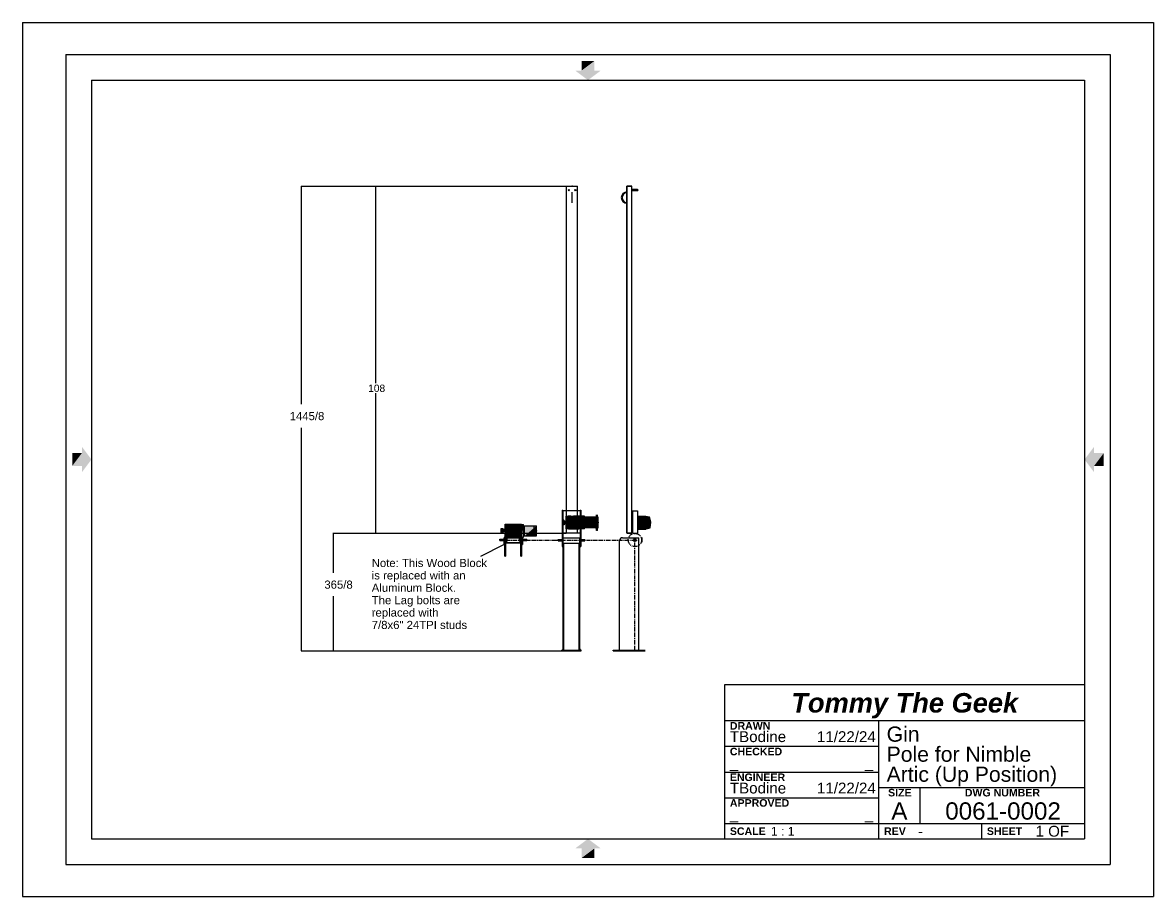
# Model space of a CAD drawing. Header units: inches. Extents: x -387 to 352, y -110 to 163.
# Drawn here: x -0.1 to 351.9, y -109.3 to 162.7 of the extents above; entities that cross this region are included whole.
import ezdxf

# ---------------------------------------------------------------- set-up
doc = ezdxf.new("R2010")
doc.units = ezdxf.units.IN
doc.header["$MEASUREMENT"] = 0
doc.linetypes.add('CENTER', pattern=[2, 1.25, -0.25, 0.25, -0.25])
doc.linetypes.add('PHANTOM', pattern=[2.5, 1.25, -0.25, 0.25, -0.25, 0.25, -0.25])
for name, color, linetype in [('bolts', 7, 'CONTINUOUS'), ('Border', 7, 'CONTINUOUS'), ('default', 7, 'CONTINUOUS'), ('Dim', 7, 'CONTINUOUS'), ('Lumber', 7, 'CONTINUOUS'), ('Steel', 7, 'CONTINUOUS'), ('Tabernacle', 7, 'CONTINUOUS'), ('winch', 7, 'CONTINUOUS')]:
    doc.layers.add(name, color=color, linetype=linetype)
doc.styles.add('Arial', font='arial.ttf')
doc.styles.add('Arial_Bold', font='arialbd.ttf')
doc.styles.add('Arial_Bold_Italic', font='arialbi.ttf')

# ---------------------------------------------------------------- blocks, each defined once
blk = doc.blocks.new('pole')
at = {"layer": 'bolts', "color": 5}
for p, q in [((52.625, -3.572972), (52.625, -1.757792)), ((53, -3.572972), (53, -1.757792))]:
    blk.add_line(p, q, dxfattribs=at)
for centre, radius, start, end in [((50.5, -0.244888), 1.732305, 0, 180), ((50.5, -0.244888), 1.5, 0, 180), ((52.8125, -3.572972), 0.1875, 180, 0)]:
    blk.add_arc(centre, radius, start, end, dxfattribs=at)
at = {"layer": 'bolts', "color": 1}
blk.add_point((54, -1.00134), dxfattribs=at)
at = {"layer": 'Lumber', "color": 30}
for p, q in [((-54, -1.744888), (-54, -0.244888)), ((-54, -0.244888), (54, -0.244888)), ((-54, -1.757792), (54, -1.757792)), ((54, -1.757792), (54, -0.244888))]:
    blk.add_line(p, q, dxfattribs=at)
blk = doc.blocks.new('Group5')
at = {"layer": 'winch', "color": 1}
for p, q in [((-1.754211, 1.707472), (-2.010381, 0.557997)), ((-2.010381, 0.557997), (-1.999243, -1.97531)), ((-0.194912, 2.09807), (-1.754211, 1.707472)), ((1.564867, 1.886031), (-0.194912, 2.09807)), ((1.921278, 0.647277), (1.564867, 1.886031)), ((1.932416, 0.513357), (1.921278, 0.647277)), ((2.010381, -1.96415), (1.932416, 0.513357)), ((-1.999243, -1.97531), (-1.910141, -2.09807)), ((-1.910141, -2.09807), (1.754211, -2.08691)), ((1.754211, -2.08691), (1.976968, -2.05343)), ((1.976968, -2.05343), (2.010381, -1.96415))]:
    blk.add_line(p, q, dxfattribs=at)
at = {"layer": 'winch'}
for radius in [0.73359, 0.276049]:
    blk.add_circle((-0.161499, 0.111599), radius, dxfattribs=at)
at = {"layer": 'winch', "color": 1}
blk.add_circle((-0.161499, 0.111599), 0.732056, dxfattribs=at)
at = {"layer": 'winch', "color": 9}
for points in [[(-2.010381, 0.557997), (-1.754211, 1.707472), (-1.999243, -1.97531), (-0.194912, 2.09807)], [(-1.999243, -1.97531), (-0.194912, 2.09807), (-1.910141, -2.09807), (1.564867, 1.886031)], [(-1.910141, -2.09807), (1.564867, 1.886031), (2.010381, -1.96415), (1.921278, 0.647277)]]:
    blk.add_solid(points, dxfattribs=at)
blk = doc.blocks.new('Group7')
at = {"layer": 'winch'}
for p, q in [((-5.5, 0.83), (-5.01, 0.83)), ((-5.5, -0.53), (-5.5, 0.83)), ((-5.01, 0.15), (-5.01, 0.83)), ((-5.01, -0.53), (-5.01, 0.15)), ((-4.48, 0.15), (-4.48, 0.53)), ((-4.48, 0.53), (-4.34, 0.53)), ((-4.48, 0.15), (-4.48, 0.43)), ((-4.48, -0.13), (-4.48, 0.15)), ((-4.48, -0.23), (-4.48, 0.15)), ((-5.5, -0.53), (-5.01, -0.53)), ((-4.48, -0.23), (-4.34, -0.23))]:
    blk.add_line(p, q, dxfattribs=at)
at = {"layer": 'winch', "color": 1}
for p, q in [((-4.31, 2.11), (-3.96, 2.11)), ((-4.31, -1.99), (-4.31, 2.11)), ((-3.96, -1.91), (-3.96, 2.11)), ((-3.96, -1.91), (-3.96, 2.09)), ((-3.88, -1.91), (-3.88, 2.09)), ((-3.88, 2.09), (-3.72, 2.09)), ((-3.72, -1.91), (-3.72, 2.09)), ((-0.64, 2), (-0.54, 2)), ((-0.54, -1.83), (-0.54, 2)), ((-0.43, -1.83), (-0.43, 2)), ((-0.4, -1.91), (-0.4, 2.09)), ((-0.4, 2.09), (0.77, 2.09)), ((0.77, 1.76), (0.77, 2.09)), ((0.77, 2.04), (1.4, 2.04)), ((0.77, 1.51), (0.77, 2.04)), ((1.37, 1.65), (5.5, 1.65)), ((1.4, 1.65), (1.4, 2.04)), ((1.4, -1.47), (1.4, 1.65)), ((1.8, -1.47), (1.8, 1.65)), ((4.75, -1.47), (4.75, 1.65)), ((4.83, 0.08), (4.97, 0.34)), ((4.98, -0.17), (4.83, 0.08)), ((4.97, 0.34), (5.26, 0.35)), ((5.26, 0.35), (5.42, 0.09)), ((5.42, 0.09), (5.27, -0.16)), ((5.5, -1.47), (5.5, 1.65)), ((-4.19, -2.11), (0.73, -2.11)), ((-3.96, -1.91), (-0.4, -1.91)), ((-3.88, -1.91), (-3.72, -1.91)), ((-0.4, -1.91), (0.77, -1.91)), ((0.73, -2.11), (0.73, -1.91)), ((0.77, -1.86), (0.77, -0.84)), ((0.77, -1.91), (0.77, -1.72)), ((0.77, -1.86), (1.4, -1.86)), ((1.37, -1.47), (5.5, -1.47)), ((1.4, -1.86), (1.4, -1.47)), ((5.27, -0.16), (4.98, -0.17))]:
    blk.add_line(p, q, dxfattribs=at)
at = {"layer": 'winch', "color": 9}
for p, q in [((-3.64, 2), (-3.54, -1.84)), ((-3.54, 2), (-3.44, -1.84)), ((-3.44, 2), (-3.34, -1.84)), ((-3.34, 2), (-3.24, -1.84)), ((-3.24, 2), (-3.14, -1.84)), ((-3.14, 2), (-3.04, -1.84)), ((-3.04, 2), (-2.94, -1.84)), ((-2.94, 2), (-2.84, -1.84)), ((-2.84, 2), (-2.74, -1.84)), ((-2.74, 2), (-2.64, -1.84)), ((-2.64, 2), (-2.54, -1.84)), ((-2.54, 2), (-2.44, -1.84)), ((-2.44, 2), (-2.34, -1.84)), ((-2.34, 2), (-2.24, -1.84)), ((-2.24, 2), (-2.14, -1.84)), ((-2.14, 2), (-2.04, -1.84)), ((-2.04, 2), (-1.94, -1.84)), ((-1.94, 2), (-1.84, -1.84)), ((-1.84, 2), (-1.74, -1.84)), ((-1.74, 2), (-1.64, -1.84)), ((-1.64, 2), (-1.54, -1.84)), ((-1.54, 2), (-1.44, -1.84)), ((-1.44, 2), (-1.34, -1.84)), ((-1.34, 2), (-1.24, -1.84)), ((-1.24, 2), (-1.14, -1.84)), ((-1.14, 2), (-1.04, -1.84)), ((-1.04, 2), (-0.94, -1.84)), ((-0.94, 2), (-0.84, -1.84)), ((-0.84, 2), (-0.74, -1.84)), ((-0.74, 2), (-0.64, -1.84)), ((-0.64, 2), (-0.54, -1.84))]:
    blk.add_line(p, q, dxfattribs=at)
at = {"layer": 'winch'}
blk.add_circle((5.12, 0.09), 0.116, dxfattribs=at)
at = {"layer": 'winch', "color": 9}
for centre, start, end in [((-3.69, 2), 0, 129.4446), ((-3.59, 2), 0, 180), ((-3.49, 2), 0, 180), ((-3.39, 2), 0, 180), ((-3.29, 2), 0, 180), ((-3.19, 2), 0, 180), ((-3.09, 2), 0, 180), ((-2.99, 2), 0, 180), ((-2.89, 2), 0, 180), ((-2.79, 2), 0, 180), ((-2.69, 2), 0, 180), ((-2.59, 2), 0, 180), ((-2.49, 2), 0, 180), ((-2.39, 2), 0, 180), ((-2.29, 2), 0, 180), ((-2.19, 2), 0, 180), ((-2.09, 2), 0, 180), ((-1.99, 2), 0, 180), ((-1.89, 2), 0, 180), ((-1.79, 2), 0, 180), ((-1.69, 2), 0, 180), ((-1.59, 2), 0, 180), ((-1.49, 2), 0, 180), ((-1.39, 2), 0, 180), ((-1.29, 2), 0, 180), ((-1.19, 2), 0, 180), ((-1.09, 2), 0, 180), ((-0.99, 2), 0, 180), ((-0.89, 2), 0, 180), ((-0.79, 2), 0, 180), ((-0.69, 2), 0, 180), ((-3.59, -1.84), 180, 0), ((-3.49, -1.84), 180, 0), ((-3.39, -1.84), 180, 0), ((-3.29, -1.84), 180, 0), ((-3.19, -1.84), 180, 0), ((-3.09, -1.84), 180, 0), ((-2.99, -1.84), 180, 0), ((-2.89, -1.84), 180, 0), ((-2.79, -1.84), 180, 0), ((-2.69, -1.84), 180, 0), ((-2.59, -1.84), 180, 0), ((-2.49, -1.84), 180, 0), ((-2.39, -1.84), 180, 0), ((-2.29, -1.84), 180, 0), ((-2.19, -1.84), 180, 0), ((-2.09, -1.84), 180, 0), ((-1.99, -1.84), 180, 0), ((-1.89, -1.84), 180, 0), ((-1.79, -1.84), 180, 0), ((-1.69, -1.84), 180, 0), ((-1.59, -1.84), 180, 0), ((-1.49, -1.84), 180, 0), ((-1.39, -1.84), 180, 0), ((-1.29, -1.84), 180, 0), ((-1.19, -1.84), 180, 0), ((-1.09, -1.84), 180, 0), ((-0.99, -1.84), 180, 0), ((-0.89, -1.84), 180, 0), ((-0.79, -1.84), 180, 0), ((-0.69, -1.84), 180, 0), ((-0.59, -1.84), 180, 0)]:
    blk.add_arc(centre, 0.05, start, end, dxfattribs=at)
at = {"layer": 'winch', "color": 1}
for centre, radius, start, end in [((-0.48, 2), 0.0566, 0, 180), ((-4.19, -1.99), 0.125, 180, 270), ((-0.48, -1.84), 0.0566, 180, 0)]:
    blk.add_arc(centre, radius, start, end, dxfattribs=at)
at = {"layer": 'winch'}
for points, knots in [([(-4.48, 0.43), (-4.54, 0.42), (-4.8, 0.44), (-4.91, 0.69), (-5.01, 0.83)], [0, 0, 0, 0, 0.1977038, 0.7039773, 0.7039773, 0.7039773, 0.7039773]), ([(-4.48, -0.13), (-4.54, -0.12), (-4.8, -0.14), (-4.91, -0.39), (-5.01, -0.53)], [0, 0, 0, 0, 0.1977039, 0.7039766, 0.7039766, 0.7039766, 0.7039766])]:
    blk.add_open_spline(points, degree=3, knots=knots, dxfattribs=at)
at = {"layer": 'winch', "color": 1}
for p in [(-0.54, 0.08), (5.12, 0.09), (5.5, 0.09)]:
    blk.add_point(p, dxfattribs=at)
for points in [[(-4.9, 0.7), (-5.5, -0.53), (-5.01, 0.83), (-5.5, 0.83)], [(-4.86, 0.63), (-5.01, -0.53), (-4.9, 0.7), (-5.5, -0.53)], [(-4.77, 0.53), (-4.88, -0.36), (-4.86, 0.63), (-5.01, -0.53)], [(-4.74, 0.49), (-4.8, -0.28), (-4.77, 0.53), (-4.88, -0.36)], [(-4.68, 0.45), (-4.68, -0.15), (-4.74, 0.49), (-4.8, -0.28)], [(-4.6, 0.4), (-4.57, -0.13), (-4.68, 0.45), (-4.68, -0.15)], [(-4.48, 0.43), (-4.48, -0.13), (-4.6, 0.4), (-4.57, -0.13)], [(-4.57, -0.13), (-4.48, -0.13), (-4.57, -0.13), (-4.48, -0.13)]]:
    blk.add_solid(points, dxfattribs=at)
at = {"layer": 'winch', "color": 9}
for points in [[(-4.31, 2.11), (-3.96, 2.11), (-4.31, -1.99), (-3.96, -1.91)], [(-0.4, 2.09), (0.77, 2.09), (-0.4, -1.91), (0.77, 2.04)], [(-0.4, -1.91), (0.77, 2.04), (0.77, -1.91), (1.4, 2.04)], [(0.77, -1.91), (1.4, 2.04), (0.77, -1.86), (1.4, 1.65)], [(0.77, -1.86), (1.4, 1.65), (1.4, -1.86), (5.5, 1.65)], [(1.4, -1.86), (5.5, 1.65), (1.4, -1.47), (5.5, -1.47)], [(-4.31, -1.99), (-3.96, -1.91), (-4.28, -2.07), (0.73, -1.91)], [(-4.28, -2.07), (0.73, -1.91), (-4.23, -2.1), (0.73, -2.11)], [(-4.23, -2.1), (0.73, -2.11), (-4.19, -2.11)]]:
    blk.add_solid(points, dxfattribs=at)
at = {"layer": 'winch', "color": 8}
for points in [[(-3.88, -1.91), (-3.72, -1.91), (-3.88, 2.09), (-3.72, 2.09)], [(-0.54, -1.84), (-0.64, 2), (-0.52, -1.88), (-0.54, 2)], [(-0.51, -1.89), (-0.54, 2.02), (-0.49, -1.89), (-0.51, 2.04)], [(-0.52, -1.88), (-0.54, 2), (-0.51, -1.89), (-0.54, 2.02)], [(-0.49, -1.89), (-0.51, 2.04), (-0.47, -1.88), (-0.49, 2.05)], [(-0.47, -1.88), (-0.49, 2.05), (-0.44, -1.87), (-0.46, 2.05)], [(-0.44, -1.87), (-0.46, 2.05), (-0.43, -1.84), (-0.43, 2.03)], [(-0.43, -1.84), (-0.43, 2.03), (-0.43, 2)]]:
    blk.add_solid(points, dxfattribs=at)
blk = doc.blocks.new('portBracket')
at = {"layer": 'bolts', "color": 190}
for p, q in [((0.812508, 5.714882), (0.812508, -5.660118)), ((0.812508, 5.714882), (0.992508, 5.714882)), ((0.992508, 5.714882), (0.992508, -5.660118)), ((0.812508, -5.660118), (0.992508, -5.660118))]:
    blk.add_line(p, q, dxfattribs=at)
blk = doc.blocks.new('Group6')
at = {"layer": 'winch', "color": 1}
for p, q in [((-2.01, 3.77), (-2.01, 3.92)), ((-2.01, 3.77), (1.99, 3.77)), ((-2, 4.44), (-2, 4.08)), ((-2, 4.44), (2.02, 4.44)), ((-2, 4.08), (2.02, 4.08)), ((-1.92, 3.93), (1.9, 3.93)), ((1.99, 3.77), (1.99, 3.92)), ((2.02, 4.44), (2.02, 4.08)), ((-2.01, 0.44), (1.99, 0.44)), ((-2.01, -0.73), (-2.01, 0.44)), ((-1.93, 0.58), (1.9, 0.58)), ((-1.93, 0.47), (1.9, 0.47)), ((1.9, 0.58), (1.9, 0.68)), ((1.99, -0.73), (1.99, 0.44)), ((-2.01, -0.73), (-1.82, -0.73)), ((-1.95, -1.36), (-1.95, -0.73)), ((-1.95, -0.73), (-0.94, -0.73)), ((-1.95, -1.36), (1.94, -1.36)), ((-1.66, -5.6), (-1.66, -1.36)), ((1.41, -0.73), (1.94, -0.73)), ((1.66, -0.73), (1.99, -0.73)), ((1.68, -5.6), (1.68, -1.36)), ((1.94, -1.36), (1.94, -0.73)), ((-2.43, -5.06), (-1.89, -5.06)), ((-2.43, -5.31), (-2.43, -5.06)), ((-2.43, -5.31), (-2.33, -5.06)), ((-2.43, -5.31), (-1.89, -5.31)), ((-2.38, -5.31), (-2.28, -5.06)), ((-2.33, -5.31), (-2.23, -5.06)), ((-2.28, -5.31), (-2.18, -5.06)), ((-2.23, -5.31), (-2.13, -5.06)), ((-2.18, -5.31), (-2.08, -5.06)), ((-2.13, -5.31), (-2.03, -5.06)), ((-2.08, -5.31), (-1.98, -5.06)), ((-2.03, -5.31), (-1.93, -5.06)), ((-1.98, -5.31), (-1.88, -5.06)), ((-1.93, -5.31), (-1.89, -5.2)), ((-1.89, -4.97), (-1.68, -4.97)), ((-1.89, -5.41), (-1.89, -4.97)), ((-1.89, -5.19), (-1.68, -5.19)), ((-1.89, -5.41), (-1.68, -5.41)), ((-1.68, -5.6), (1.68, -5.6)), ((1.68, -4.97), (1.89, -4.97)), ((1.68, -5.19), (1.89, -5.19)), ((1.68, -5.41), (1.89, -5.41)), ((1.88, -5.06), (1.98, -5.31)), ((1.89, -5.41), (1.89, -4.97)), ((1.89, -5.06), (2.43, -5.06)), ((1.89, -5.2), (1.93, -5.31)), ((1.89, -5.31), (2.43, -5.31)), ((1.93, -5.06), (2.03, -5.31)), ((1.98, -5.06), (2.08, -5.31)), ((2.03, -5.06), (2.13, -5.31)), ((2.08, -5.06), (2.18, -5.31)), ((2.13, -5.06), (2.23, -5.31))]:
    blk.add_line(p, q, dxfattribs=at)
at = {"layer": 'winch', "color": 9}
for p, q in [((-1.93, 3.58), (1.9, 3.68)), ((-1.93, 3.48), (1.9, 3.58)), ((-1.93, 3.38), (1.9, 3.48)), ((-1.93, 3.28), (1.9, 3.38)), ((-1.93, 3.18), (1.9, 3.28)), ((-1.93, 3.08), (1.9, 3.18)), ((-1.93, 2.98), (1.9, 3.08)), ((-1.93, 2.88), (1.9, 2.98)), ((-1.93, 2.78), (1.9, 2.88)), ((-1.93, 2.68), (1.9, 2.78)), ((-1.93, 2.58), (1.9, 2.68)), ((-1.93, 2.48), (1.9, 2.58)), ((-1.93, 2.38), (1.9, 2.48)), ((-1.93, 2.28), (1.9, 2.38)), ((-1.93, 2.18), (1.9, 2.28)), ((-1.93, 2.08), (1.9, 2.18)), ((-1.93, 1.98), (1.9, 2.08)), ((-1.93, 1.88), (1.9, 1.98)), ((-1.93, 1.78), (1.9, 1.88)), ((-1.93, 1.68), (1.9, 1.78)), ((-1.93, 1.58), (1.9, 1.68)), ((-1.93, 1.48), (1.9, 1.58)), ((-1.93, 1.38), (1.9, 1.48)), ((-1.93, 1.28), (1.9, 1.38)), ((-1.93, 1.18), (1.9, 1.28)), ((-1.93, 1.08), (1.9, 1.18)), ((-1.93, 0.98), (1.9, 1.08)), ((-1.93, 0.88), (1.9, 0.98)), ((-1.93, 0.78), (1.9, 0.88)), ((-1.93, 0.68), (1.9, 0.78)), ((-1.93, 0.58), (1.9, 0.68))]:
    blk.add_line(p, q, dxfattribs=at)
at = {"layer": 'winch'}
for p, q in [((-0.67, 5.1), (-0.67, 5.6)), ((-0.67, 5.1), (0.01, 5.1)), ((-0.37, 4.57), (0.01, 4.57)), ((-0.37, 4.44), (-0.37, 4.57)), ((-0.27, 4.57), (0.01, 4.57)), ((0.01, 5.1), (0.69, 5.1)), ((0.01, 4.57), (0.29, 4.57)), ((0.01, 4.57), (0.39, 4.57)), ((0.39, 4.44), (0.39, 4.57)), ((0.69, 5.1), (0.69, 5.6))]:
    blk.add_line(p, q, dxfattribs=at)
at = {"layer": 'winch', "color": 9}
for centre, start, end in [((-1.93, 3.63), 90, 270), ((-1.93, 3.53), 90, 270), ((1.9, 3.63), 270, 90), ((1.9, 3.53), 270, 90), ((-1.93, 3.43), 90, 270), ((-1.93, 3.33), 90, 270), ((-1.93, 3.23), 90, 270), ((-1.93, 3.13), 90, 270), ((-1.93, 3.03), 90, 270), ((-1.93, 2.93), 90, 270), ((-1.93, 2.83), 90, 270), ((-1.93, 2.73), 90, 270), ((-1.93, 2.63), 90, 270), ((-1.93, 2.53), 90, 270), ((-1.93, 2.43), 90, 270), ((-1.93, 2.33), 90, 270), ((-1.93, 2.23), 90, 270), ((-1.93, 2.13), 90, 270), ((-1.93, 2.03), 90, 270), ((-1.93, 1.93), 90, 270), ((-1.93, 1.83), 90, 270), ((-1.93, 1.73), 90, 270), ((-1.93, 1.63), 90, 270), ((-1.93, 1.53), 90, 270), ((-1.93, 1.43), 90, 270), ((-1.93, 1.33), 90, 270), ((-1.93, 1.23), 90, 270), ((-1.93, 1.13), 90, 270), ((-1.93, 1.03), 90, 270), ((-1.93, 0.93), 90, 270), ((-1.93, 0.83), 90, 270), ((-1.93, 0.73), 90, 270), ((-1.93, 0.63), 90, 270), ((1.9, 3.43), 270, 90), ((1.9, 3.33), 270, 90), ((1.9, 3.23), 270, 90), ((1.9, 3.13), 270, 90), ((1.9, 3.03), 270, 90), ((1.9, 2.93), 270, 90), ((1.9, 2.83), 270, 90), ((1.9, 2.73), 270, 90), ((1.9, 2.63), 270, 90), ((1.9, 2.53), 270, 90), ((1.9, 2.43), 270, 90), ((1.9, 2.33), 270, 90), ((1.9, 2.23), 270, 90), ((1.9, 2.13), 270, 90), ((1.9, 2.03), 270, 90), ((1.9, 1.93), 270, 90), ((1.9, 1.83), 270, 90), ((1.9, 1.73), 270, 90), ((1.9, 1.63), 270, 90), ((1.9, 1.53), 270, 90), ((1.9, 1.43), 270, 90), ((1.9, 1.33), 270, 90), ((1.9, 1.23), 270, 90), ((1.9, 1.13), 270, 90), ((1.9, 1.03), 270, 90), ((1.9, 0.93), 270, 90), ((1.9, 0.83), 270, 90), ((1.9, 0.73), 270, 90)]:
    blk.add_arc(centre, 0.05, start, end, dxfattribs=at)
at = {"layer": 'winch', "color": 1}
for centre, start, end in [((-1.93, 0.53), 90, 270), ((1.9, 0.53), 270, 90)]:
    blk.add_arc(centre, 0.0566, start, end, dxfattribs=at)
at = {"layer": 'winch'}
for points in [[(-0.27, 4.57), (-0.26, 4.64), (-0.27, 4.9), (-0.53, 5.01), (-0.67, 5.1)], [(0.29, 4.57), (0.28, 4.64), (0.3, 4.9), (0.55, 5.01), (0.69, 5.1)]]:
    blk.add_open_spline(points, degree=3, knots=[0, 0, 0, 0, 0.1977038, 0.7039773, 0.7039773, 0.7039773, 0.7039773], dxfattribs=at)
at = {"layer": 'winch', "color": 1}
for p in [(-0.01, 3.93), (-0.01, 0.58), (0, -5.6)]:
    blk.add_point(p, dxfattribs=at)
at = {"layer": 'winch', "color": 250}
for points in [[(-2.01, 3.77), (1.99, 3.77), (-2.01, 3.92), (1.99, 3.92)], [(-1.97, 0.57), (1.9, 0.58), (-1.99, 0.55), (1.95, 0.57)], [(-1.99, 0.55), (1.95, 0.57), (-1.99, 0.52), (1.95, 0.55)], [(-1.99, 0.52), (1.95, 0.55), (-1.98, 0.5), (1.95, 0.52)], [(-1.98, 0.5), (1.95, 0.52), (-1.96, 0.48), (1.94, 0.5)], [(-1.93, 0.58), (1.9, 0.68), (-1.97, 0.57), (1.9, 0.58)], [(-1.96, 0.48), (1.94, 0.5), (-1.93, 0.47), (1.93, 0.48)], [(-1.93, 0.47), (1.93, 0.48), (1.9, 0.47)]]:
    blk.add_solid(points, dxfattribs=at)
at = {"layer": 'winch', "color": 9}
for points in [[(-2, 4.08), (2.02, 4.08), (-2, 4.44), (2.02, 4.44)], [(-2.01, 0.44), (1.99, 0.44), (-2.01, -0.73), (1.99, -0.73)], [(-2.01, -0.73), (1.99, -0.73), (-1.95, -0.73), (1.94, -0.73)], [(-1.95, -0.73), (1.94, -0.73), (-1.95, -1.36), (1.94, -1.36)], [(-1.95, -1.36), (1.94, -1.36), (-1.66, -1.36), (1.68, -1.36)], [(-1.66, -1.36), (1.68, -1.36), (-1.66, -5.6), (1.68, -5.6)]]:
    blk.add_solid(points, dxfattribs=at)
at = {"layer": 'winch', "color": 1}
for points in [[(0.49, 4.96), (-0.67, 5.1), (0.56, 5), (-0.67, 5.6)], [(0.56, 5), (-0.67, 5.6), (0.69, 5.1), (0.69, 5.6)], [(0.39, 4.87), (-0.5, 4.98), (0.49, 4.96), (-0.67, 5.1)], [(0.35, 4.84), (-0.41, 4.9), (0.39, 4.87), (-0.5, 4.98)], [(0.31, 4.77), (-0.29, 4.77), (0.35, 4.84), (-0.41, 4.9)], [(0.26, 4.69), (-0.27, 4.67), (0.31, 4.77), (-0.29, 4.77)], [(0.29, 4.57), (-0.27, 4.57), (0.26, 4.69), (-0.27, 4.67)]]:
    blk.add_solid(points, dxfattribs=at)
at = {"layer": 'winch', "color": 252}
for points in [[(-1.88, -5.06), (-1.89, -5.31), (-2.43, -5.06), (-2.43, -5.31)], [(-1.68, -4.97), (-1.68, -5.41), (-1.89, -4.97), (-1.89, -5.41)], [(-1.89, -4.97), (-1.89, -5.41), (-1.88, -5.06), (-1.89, -5.31)], [(1.68, -5.41), (1.68, -4.97), (1.89, -5.41), (1.89, -4.97)], [(1.89, -5.41), (1.89, -4.97), (1.89, -5.31), (1.88, -5.06)], [(1.89, -5.31), (1.88, -5.06), (2.43, -5.31), (2.43, -5.06)]]:
    blk.add_solid(points, dxfattribs=at)

msp = doc.modelspace()

# ---------------------------------------------------------------- linework, layer by layer
at = {"layer": 'bolts', "color": 1}
for p, q in [((148.5036, 1.476161), (148.5036, 1.889898)), ((148.5036, 1.889898), (150.066629, 1.889898)), ((148.5036, 1.476161), (150.066629, 1.476161)), ((148.657742, 1.476161), (148.657742, 1.889898)), ((148.757574, 1.544263), (148.757574, 1.811705)), ((148.857742, 1.476161), (148.857742, 1.889898)), ((148.957574, 1.544263), (148.957574, 1.811705)), ((149.057742, 1.476161), (149.057742, 1.889898)), ((149.157574, 1.544263), (149.157574, 1.811705)), ((149.257742, 1.476161), (149.257742, 1.889898)), ((149.357574, 1.544263), (149.357574, 1.811705)), ((149.457742, 1.476161), (149.457742, 1.889898)), ((149.557574, 1.544263), (149.557574, 1.811705)), ((149.657742, 1.476161), (149.657742, 1.889898)), ((149.757574, 1.544263), (149.757574, 1.811705)), ((149.857742, 1.476161), (149.857742, 1.889898)), ((149.957574, 1.544263), (149.957574, 1.811705)), ((150.316629, 1.889898), (150.543461, 1.889898)), ((150.316629, 1.476161), (150.543461, 1.476161)), ((150.543461, 1.977419), (150.793259, 1.977419)), ((150.543461, 1.648551), (150.543461, 1.977419)), ((150.543461, 1.335597), (150.543461, 1.648551)), ((150.543461, 1.335597), (150.793259, 1.335597)), ((150.617869, 1.648551), (150.867667, 1.648551)), ((150.793259, 1.648551), (150.793259, 1.977419)), ((150.793259, 1.335597), (150.793259, 1.648551)), ((154.515592, 1.648551), (154.765389, 1.648551)), ((154.59, 1.977419), (154.839797, 1.977419)), ((154.59, 1.648551), (154.59, 1.977419)), ((154.59, 1.335597), (154.59, 1.648551)), ((154.59, 1.335597), (154.839797, 1.335597)), ((154.839797, 1.648551), (154.839797, 1.977419)), ((154.839797, 1.889898), (155.066629, 1.889898)), ((154.839797, 1.335597), (154.839797, 1.648551)), ((154.839797, 1.476161), (155.066629, 1.476161)), ((155.316629, 1.889898), (156.879659, 1.889898)), ((155.316629, 1.476161), (156.879659, 1.476161)), ((155.425684, 1.544263), (155.425684, 1.811705)), ((155.525517, 1.476161), (155.525517, 1.889898)), ((155.625684, 1.544263), (155.625684, 1.811705)), ((155.725517, 1.476161), (155.725517, 1.889898)), ((155.825684, 1.544263), (155.825684, 1.811705)), ((155.925517, 1.476161), (155.925517, 1.889898)), ((156.025684, 1.544263), (156.025684, 1.811705)), ((156.125517, 1.476161), (156.125517, 1.889898)), ((156.225684, 1.544263), (156.225684, 1.811705)), ((156.325517, 1.476161), (156.325517, 1.889898)), ((156.425684, 1.544263), (156.425684, 1.811705)), ((156.525517, 1.476161), (156.525517, 1.889898)), ((156.625684, 1.544263), (156.625684, 1.811705)), ((156.725517, 1.476161), (156.725517, 1.889898)), ((156.879659, 1.476161), (156.879659, 1.889898)), ((166.607234, 1.415355), (166.607234, 1.829092)), ((166.607234, 1.829092), (168.170263, 1.829092)), ((166.607234, 1.415355), (168.170263, 1.415355)), ((166.761376, 1.415355), (166.761376, 1.829092)), ((166.861208, 1.493548), (166.861208, 1.760989)), ((166.961376, 1.415355), (166.961376, 1.829092)), ((167.061208, 1.493548), (167.061208, 1.760989)), ((167.161376, 1.415355), (167.161376, 1.829092)), ((167.261208, 1.493548), (167.261208, 1.760989)), ((167.361376, 1.415355), (167.361376, 1.829092)), ((167.461208, 1.493548), (167.461208, 1.760989)), ((167.561376, 1.415355), (167.561376, 1.829092)), ((167.661208, 1.493548), (167.661208, 1.760989)), ((167.761376, 1.415355), (167.761376, 1.829092)), ((167.861208, 1.493548), (167.861208, 1.760989)), ((167.961376, 1.415355), (167.961376, 1.829092)), ((168.061208, 1.493548), (168.061208, 1.760989)), ((173.420263, 1.829092), (174.983293, 1.829092)), ((173.420263, 1.415355), (174.983293, 1.415355)), ((173.529318, 1.493548), (173.529318, 1.760989)), ((173.629151, 1.415355), (173.629151, 1.829092)), ((173.729318, 1.493548), (173.729318, 1.760989)), ((173.829151, 1.415355), (173.829151, 1.829092)), ((173.929318, 1.493548), (173.929318, 1.760989)), ((174.029151, 1.415355), (174.029151, 1.829092)), ((174.129318, 1.493548), (174.129318, 1.760989)), ((174.229151, 1.415355), (174.229151, 1.829092)), ((174.329318, 1.493548), (174.329318, 1.760989)), ((174.429151, 1.415355), (174.429151, 1.829092)), ((174.529318, 1.493548), (174.529318, 1.760989)), ((174.629151, 1.415355), (174.629151, 1.829092)), ((174.729318, 1.493548), (174.729318, 1.760989)), ((174.829151, 1.415355), (174.829151, 1.829092)), ((174.983293, 1.415355), (174.983293, 1.829092))]:
    msp.add_line(p, q, dxfattribs=at)
at = {"layer": 'bolts'}
msp.add_circle((190.516223, 1.649205), 0.4375, dxfattribs=at)
at = {"layer": 'bolts', "color": 1}
msp.add_point((152.691629, 2.606048), dxfattribs=at)
at = {"layer": 'Border', "color": 5}
for p, q in [((-0.073403, 162.719869), (-0.073403, -109.280131)), ((-0.073403, 162.719869), (351.926597, 162.719869)), ((351.926597, 162.719869), (351.926597, -109.280131)), ((-0.073403, -109.280131), (351.926597, -109.280131))]:
    msp.add_line(p, q, dxfattribs=at)
at = {"layer": 'Border'}
for p, q in [((13.366597, 152.799869), (13.366597, -99.360131)), ((13.366597, 152.799869), (338.486597, 152.799869)), ((338.486597, 152.799869), (338.486597, -99.360131)), ((21.366597, 144.799869), (21.366597, -91.360131)), ((21.366597, 144.799869), (330.486597, 144.799869)), ((330.486597, 144.799869), (330.486597, -91.360131)), ((218.486597, -43.360131), (330.486597, -43.360131)), ((218.486597, -91.360131), (218.486597, -43.360131)), ((218.486597, -54.560131), (330.486597, -54.560131)), ((266.486597, -91.360131), (266.486597, -54.560131)), ((218.486597, -62.560131), (266.486597, -62.560131)), ((218.486597, -70.560131), (266.486597, -70.560131)), ((266.486597, -75.360131), (330.486597, -75.360131)), ((279.286597, -86.560131), (279.286597, -75.360131)), ((218.486597, -78.560131), (266.486597, -78.560131)), ((218.486597, -86.560131), (330.486597, -86.560131)), ((298.486597, -91.360131), (298.486597, -86.560131)), ((21.366597, -91.360131), (330.486597, -91.360131)), ((13.366597, -99.360131), (338.486597, -99.360131))]:
    msp.add_line(p, q, dxfattribs=at)
for points in [[(177.921597, 147.799869), (171.936597, 147.799869), (177.921597, 150.799869), (173.931597, 147.799869)], [(177.921597, 150.799869), (173.931597, 147.799869), (173.931597, 150.799869)], [(179.916597, 147.799869), (175.926597, 144.799869), (177.921597, 147.799869), (171.936597, 147.799869)], [(18.366597, 30.709869), (18.366597, 24.724869), (18.366597, 28.714869), (15.366597, 24.724869)], [(18.366597, 28.714869), (15.366597, 24.724869), (15.366597, 28.714869)], [(21.366597, 26.719869), (18.366597, 22.729869), (18.366597, 30.709869), (18.366597, 24.724869)], [(330.486597, 26.719869), (333.486597, 30.709869), (333.486597, 22.729869), (333.486597, 28.714869)], [(333.486597, 22.729869), (333.486597, 28.714869), (333.486597, 24.724869), (336.486597, 28.714869)], [(333.486597, 24.724869), (336.486597, 28.714869), (336.486597, 24.724869)], [(171.936597, -94.360131), (175.926597, -91.360131), (173.931597, -94.360131), (179.916597, -94.360131)], [(173.931597, -94.360131), (179.916597, -94.360131), (173.931597, -97.360131), (177.921597, -94.360131)], [(173.931597, -97.360131), (177.921597, -94.360131), (177.921597, -97.360131)]]:
    msp.add_solid(points, dxfattribs=at)
at = {"layer": 'default', "linetype": 'CENTER'}
msp.add_line((148.538224, 1.656048), (165.376269, 1.656048), dxfattribs=at)
at = {"layer": 'default', "color": 1}
for p, q in [((150.066629, 2.606048), (150.316629, 2.856048)), ((150.066629, 2.606048), (150.316629, 2.606048)), ((155.066629, 2.606048), (155.316629, 2.606048)), ((155.316629, 2.606048), (155.316629, 2.606048)), ((149.992221, -3.393952), (150.242221, -3.393952)), ((154.992221, -3.393952), (155.242221, -3.393952))]:
    msp.add_line(p, q, dxfattribs=at)
at = {"layer": 'Dim', "linetype": 'CENTER'}
msp.add_line((165.427575, 1.649204), (191.716223, 1.649204), dxfattribs=at)
at = {"layer": 'Dim', "color": 1, "linetype": 'CENTER'}
msp.add_line((190.516223, -32.618881), (190.516223, 2.381119), dxfattribs=at)
at = {"layer": 'Dim', "color": 3, "linetype": 'PHANTOM'}
msp.add_circle((190.516223, 1.649205), 2.073598, dxfattribs=at)
at = {"layer": 'Lumber', "color": 30}
for p, q in [((169.202457, 3.778103), (169.202457, 111.778103)), ((169.202457, 111.778103), (172.702457, 111.778103)), ((172.702457, 3.778103), (172.702457, 111.778103)), ((188.072072, 3.778103), (188.072072, 111.778103)), ((188.072072, 111.778103), (189.572072, 111.778103)), ((189.572072, 3.778103), (189.572072, 111.778103)), ((188.072072, 3.778103), (189.572072, 3.778103))]:
    msp.add_line(p, q, dxfattribs=at)
at = {"layer": 'Lumber', "color": 21}
for p, q in [((168.09414, 10.851387), (170.84414, 10.851387)), ((168.09414, 3.851387), (168.09414, 10.851387)), ((170.84414, 10.851387), (173.59414, 10.851387)), ((173.59414, 3.851387), (173.59414, 10.851387)), ((168.09414, 3.851387), (173.59414, 3.851387)), ((149.892752, 0.815048), (152.642752, 0.815048)), ((149.970935, 0.815048), (149.970935, 2.315048)), ((149.970935, 2.315048), (155.470935, 2.315048)), ((149.970935, 2.315048), (155.470935, 2.315048)), ((149.970935, 0.815048), (149.970935, 2.315048)), ((155.470935, 0.815048), (149.970935, 0.815048)), ((152.642752, 0.815048), (155.392752, 0.815048)), ((155.470935, 2.315048), (155.470935, 0.815048))]:
    msp.add_line(p, q, dxfattribs=at)
at = {"layer": 'Lumber', "color": 31}
for p, q in [((189.808659, 10.744426), (189.808659, 3.801987)), ((189.808659, 10.744426), (191.308659, 10.744426)), ((191.308659, 10.744426), (191.308659, 3.801987)), ((189.808659, 3.801987), (191.308659, 3.801987)), ((192.726316, 2.440256), (192.728934, 0.940258)), ((192.72762, 0.946315), (192.72762, 2.446315)), ((192.72762, 0.946315), (192.72762, 2.446315))]:
    msp.add_line(p, q, dxfattribs=at)
at = {"layer": 'Steel'}
for p, q in [((86.607482, 111.778103), (169.139957, 111.778103)), ((86.732482, 43.914134), (86.732482, 111.778103)), ((109.782717, 111.778103), (169.139957, 111.778103)), ((109.907717, 50.487832), (109.907717, 111.778103)), ((109.907717, 3.778103), (109.907717, 47.362832)), ((86.732482, -32.868881), (86.732482, 36.589522)), ((96.539726, 3.778103), (169.139957, 3.778103)), ((96.664726, -8.539914), (96.664726, 3.778103)), ((109.782717, 3.778103), (169.139957, 3.778103)), ((142.601354, -3.322204), (149.753075, 0.30299)), ((96.664726, -32.868881), (96.664726, -15.864526)), ((86.607482, -32.868881), (167.712324, -32.868881)), ((96.539726, -32.868881), (167.712324, -32.868881))]:
    msp.add_line(p, q, dxfattribs=at)
at = {"layer": 'Steel', "color": 5}
for p, q in [((149.753075, 2.30299), (149.753075, 0.30299)), ((149.753075, 2.30299), (149.933075, 2.30299)), ((149.753075, 0.30299), (149.933075, 0.30299)), ((149.933075, 2.30299), (149.933075, 0.30299)), ((155.305934, 2.30299), (155.305934, 0.30299)), ((155.305934, 2.30299), (155.485934, 2.30299)), ((155.305934, 0.30299), (155.485934, 0.30299)), ((155.485934, 2.30299), (155.485934, 0.30299))]:
    msp.add_line(p, q, dxfattribs=at)
for centre in [(169.952457, 110.569351), (169.952457, 110.569351), (171.952457, 110.569351)]:
    msp.add_circle(centre, 0.200415, dxfattribs=at)
at = {"layer": 'Steel', "color": 1}
for p in [(170.952457, 111.778103), (171.952457, 110.569351), (152.691629, 2.856048)]:
    msp.add_point(p, dxfattribs=at)
at = {"layer": 'Steel'}
for points in [[(86.763246, 111.593154), (86.701718, 111.593154), (86.732482, 111.778103)], [(109.938481, 111.593154), (109.876954, 111.593154), (109.907717, 111.778103)], [(96.69549, 3.593154), (96.633962, 3.593154), (96.664726, 3.778103)], [(109.876954, 3.963052), (109.938481, 3.963052), (109.907717, 3.778103)], [(149.602019, 0.19182), (149.5742, 0.246918), (149.753075, 0.30299)], [(86.701718, -32.683932), (86.763246, -32.683932), (86.732482, -32.868881)], [(96.633962, -32.683932), (96.69549, -32.683932), (96.664726, -32.868881)]]:
    msp.add_solid(points, dxfattribs=at)
at = {"layer": 'Steel', "color": 5}
msp.add_solid([(170.764957, 106.583327), (171.139957, 106.583327), (170.764957, 110.012644), (171.139957, 110.012644)], dxfattribs=at)
at = {"layer": 'Tabernacle', "color": 1}
for p, q in [((150.066629, -3.393952), (150.066629, 2.606048)), ((150.066629, 2.606048), (155.316629, 2.606048)), ((150.316629, 2.856048), (155.066629, 2.856048)), ((150.316629, -3.393952), (150.316629, 2.606048)), ((155.066629, 2.856048), (155.316629, 2.606048)), ((155.066629, -3.393952), (155.066629, 2.606048)), ((155.316629, -3.393952), (155.316629, 2.606048)), ((168.170263, -32.618881), (168.170263, 2.381119)), ((168.170263, 2.381119), (173.425726, 2.381119)), ((168.170263, 0.631119), (173.425726, 0.631119)), ((168.170263, -32.618881), (168.170263, 0.631119)), ((168.420263, -32.618881), (168.420263, 0.631119)), ((173.170263, -32.618881), (173.170263, 0.631119)), ((173.425726, -32.618881), (173.425726, 2.381119)), ((185.716224, -32.618881), (185.716224, 1.381119)), ((186.716224, 2.381119), (191.716224, 2.381119)), ((191.716224, -32.618881), (191.716224, 2.381119)), ((167.774824, -32.868881), (167.774824, -32.618881)), ((167.774824, -32.618881), (168.420263, -32.618881)), ((167.774824, -32.618881), (173.788431, -32.618881)), ((167.774824, -32.868881), (173.788431, -32.868881)), ((173.788431, -32.868881), (173.788431, -32.618881)), ((183.716224, -32.618881), (185.716224, -32.618881)), ((183.716224, -32.618881), (193.716224, -32.618881)), ((183.716224, -32.868881), (183.716224, -32.618881)), ((183.716224, -32.868881), (193.716224, -32.868881)), ((191.716224, -32.618881), (193.716224, -32.618881))]:
    msp.add_line(p, q, dxfattribs=at)
msp.add_arc((186.716224, 1.381119), 1, 90, 180, dxfattribs=at)
at = {"layer": 'Tabernacle'}
for centre, start, end in [((167.762624, -32.179945), 273.8939, 355.992531), ((173.827902, -32.179945), 184.007469, 266.1061)]:
    msp.add_arc(centre, 0.430185, start, end, dxfattribs=at)

# ---------------------------------------------------------------- block references
at = {"layer": 'bolts', "rotation": 90}
msp.add_blockref('pole', (187.778169, 57.759838), dxfattribs=at)
at = {"layer": 'bolts'}
for p in [(167.103825, 5.26783), (172.701619, 5.26783)]:
    msp.add_blockref('portBracket', p, dxfattribs=at)
at = {"layer": 'Steel'}
for name, p, rotation in [('Group6', (173.52725, 7.097942), 90), ('Group5', (193.40213, 7.011324), 270)]:
    msp.add_blockref(name, p, dxfattribs=dict(at, rotation=rotation))
msp.add_blockref('Group7', (154.409569, 4.451112), dxfattribs=at)

# ---------------------------------------------------------------- texts
at = {"layer": 'Border'}
for s, height, style, p in [('Tommy The Geek', 6.063158, 'Arial_Bold_Italic', (239.21683, -52.05441)), ('DRAWN', 2.357895, 'Arial_Bold', (220.086597, -57.363462)), ('Gin', 4.715789, 'Arial', (268.886597, -61.126793)), ('TBodine', 3.368421, 'Arial', (220.086597, -61.239175)), ('11/22/24', 3.368421, 'Arial', (247.201842, -61.239175)), ('CHECKED', 2.357895, 'Arial_Bold', (220.086597, -65.363462)), ('Pole for Nimble ', 4.715789, 'Arial', (268.886597, -67.366793)), ('_', 3.368421, 'Arial', (220.086597, -69.239175)), ('_', 3.368421, 'Arial', (262.126907, -69.239175)), ('Artic (Up Position)', 4.715789, 'Arial', (268.886597, -73.606792)), ('TBodine', 3.368421, 'Arial', (220.086597, -77.239175)), ('ENGINEER', 2.357895, 'Arial_Bold', (220.086597, -73.363462)), ('11/22/24', 3.368421, 'Arial', (247.201842, -77.239175)), ('SIZE', 2.357895, 'Arial_Bold', (269.343186, -78.163462)), ('DWG NUMBER', 2.357895, 'Arial_Bold', (293.225357, -78.163462)), ('APPROVED', 2.357895, 'Arial_Bold', (220.086597, -81.363462)), ('A', 5.389474, 'Arial', (270.348096, -85.390601)), ('0061-0002', 5.389474, 'Arial', (287.131558, -85.390601)), ('_', 3.368421, 'Arial', (220.086597, -85.239175)), ('SCALE', 2.357895, 'Arial_Bold', (220.086597, -90.163462)), ('1 : 1', 2.694737, 'Arial', (232.886597, -90.335366)), ('_', 3.368421, 'Arial', (262.126907, -85.239175)), ('REV', 2.357895, 'Arial_Bold', (268.086597, -90.163462)), ('SHEET', 2.357895, 'Arial_Bold', (300.086597, -90.163462)), ('1 OF ', 3.368421, 'Arial', (315.238845, -90.679175)), ('-', 3.368421, 'Arial', (278.64577, -90.679175))]:
    msp.add_text(s, height=height, dxfattribs=dict(at, style=style)).set_placement(p)
at = {"layer": 'Steel', "style": 'Arial'}
for s, height, p in [('108', 2.273684, (107.485915, 47.764977)), ('1445/8', 2.526316, (83.054187, 38.962545)), ('Note: This Wood Block ', 2.526316, (108.603695, -6.759319)), ('is replaced with an', 2.526316, (108.603695, -10.61557)), ('365/8', 2.526316, (93.855617, -13.491503)), ('Aluminum Block. ', 2.526316, (108.603695, -14.471821)), ('The Lag bolts are ', 2.526316, (108.603695, -18.328072)), ('replaced with ', 2.526316, (108.603695, -22.184323)), ('7/8x6" 24TPI studs', 2.526316, (108.603695, -26.040574))]:
    msp.add_text(s, height=height, dxfattribs=at).set_placement(p)

doc.saveas('drawing.dxf')
